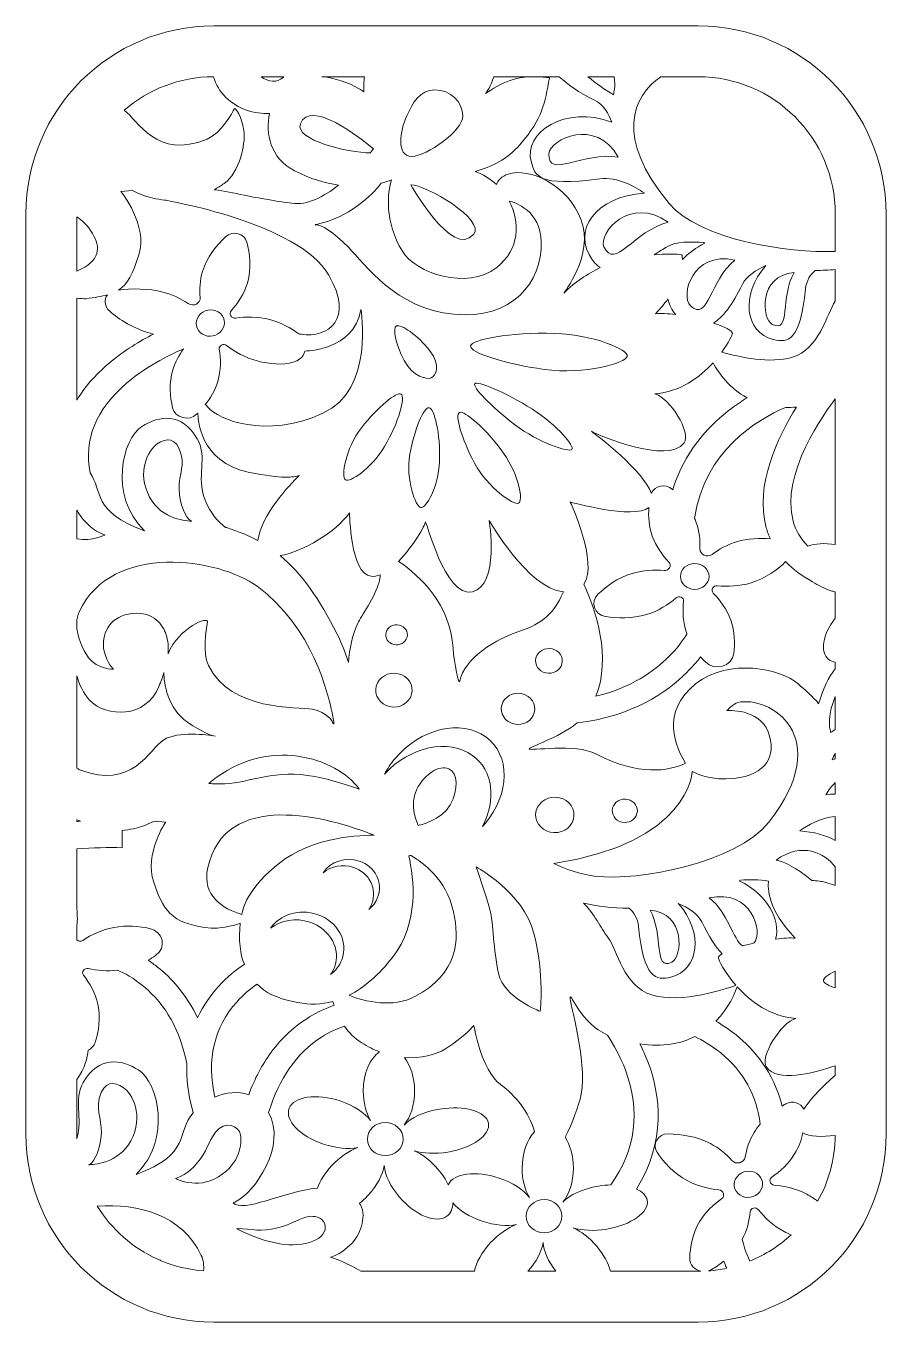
# Model space of a CAD drawing. Header units: millimetres. Extents: x 6 to 178, y -100 to -22.
# Drawn here: x 6 to 56.8, y -100 to -23.4 of the extents above; entities that cross this region are included whole.
import ezdxf

# ---------------------------------------------------------------- set-up
doc = ezdxf.new("R2010")
doc.units = ezdxf.units.MM
doc.header["$MEASUREMENT"] = 0
doc.layers.add('Layer 1', color=7, linetype='Continuous')

msp = doc.modelspace()

# ---------------------------------------------------------------- linework, layer by layer
at = {"layer": 'Layer 1', "lineweight": 0}
for points, knots in [([(45.651, -23.387), (45.651, -23.387), (17.058, -23.387), (17.058, -23.387), (10.926, -23.387), (5.954, -28.359), (5.954, -34.491), (5.954, -34.491), (5.954, -88.873), (5.954, -88.873), (5.954, -95.006), (10.926, -99.977), (17.058, -99.977), (17.058, -99.977), (45.651, -99.977), (45.651, -99.977), (51.783, -99.977), (56.754, -95.006), (56.754, -88.873), (56.754, -88.873), (56.754, -34.491), (56.754, -34.491), (56.754, -28.359), (51.783, -23.387), (45.651, -23.387)], [0, 0, 0, 0, 1, 1, 1, 2, 2, 2, 3, 3, 3, 4, 4, 4, 5, 5, 5, 6, 6, 6, 7, 7, 7, 8, 8, 8, 8]), ([(17.769, -27.618), (18.45, -28.288), (19.465, -28.62), (20.347, -28.557), (20.1, -29.744), (20.359, -31.193), (21.822, -31.949), (22.74, -32.423), (23.621, -32.678), (24.419, -32.791), (23.545, -33.493), (22.574, -33.994), (21.661, -33.867), (19.022, -33.497), (18.346, -33.241), (17.068, -33.066), (17.265, -32.955), (17.463, -32.829), (17.667, -32.691), (18.573, -32.078), (18.91, -30.321), (18.837, -29.695), (18.727, -28.751), (18.322, -28.14), (18.252, -28.302), (18.183, -28.465), (17.478, -29.737), (16.649, -30.077), (13.652, -31.306), (12.571, -28.971), (11.763, -28.364), (13.177, -27.14), (15.017, -26.396), (17.028, -26.388), (17.172, -26.847), (17.41, -27.265), (17.769, -27.618)], [0, 0, 0, 0, 1, 1, 1, 2, 2, 2, 3, 3, 3, 4, 4, 4, 5, 5, 5, 6, 6, 6, 7, 7, 7, 8, 8, 8, 9, 9, 9, 10, 10, 10, 11, 11, 11, 12, 12, 12, 12]), ([(21.182, -26.388), (21.167, -26.404), (21.157, -26.422), (21.14, -26.438), (20.778, -26.768), (20.295, -26.696), (19.841, -26.388), (19.841, -26.388), (21.182, -26.388), (21.182, -26.388)], [0, 0, 0, 0, 1, 1, 1, 2, 2, 2, 3, 3, 3, 3]), ([(25.903, -27.273), (25.817, -27.211), (25.729, -27.153), (25.638, -27.099), (24.977, -26.712), (24.191, -26.463), (23.439, -26.388), (23.439, -26.388), (25.949, -26.388), (25.949, -26.388), (25.917, -26.696), (25.901, -26.992), (25.903, -27.273)], [0, 0, 0, 0, 1, 1, 1, 2, 2, 2, 3, 3, 3, 4, 4, 4, 4]), ([(39.504, -27.757), (40.078, -28.035), (40.383, -28.618), (40.562, -29.071), (37.824, -28.051), (35.301, -29.673), (35.804, -31.45), (36.029, -32.245), (36.198, -32.898), (39.848, -32.429), (40.933, -32.29), (41.928, -32.899), (42.463, -33.255), (42.468, -33.261), (42.473, -33.267), (42.477, -33.273), (39.605, -33.446), (38.146, -35.495), (39.417, -37.223), (39.554, -37.409), (39.704, -37.56), (39.875, -37.67), (39.162, -38.022), (38.37, -38.521), (37.714, -39.176), (37.714, -39.176), (39.512, -36.938), (38.753, -34.859), (37.994, -32.781), (35.659, -31.732), (34.435, -32.139), (34.038, -32.271), (33.834, -32.504), (33.745, -32.758), (33.376, -32.411), (32.939, -32.161), (32.477, -31.981), (33.44, -31.735), (34.386, -31.26), (35.123, -30.407), (36.523, -28.787), (36.581, -27.994), (36.871, -26.453), (34.869, -26.17), (33.965, -26.85), (33.088, -27.381), (33.192, -27.29), (33.395, -26.95), (33.59, -26.388), (33.59, -26.388), (37.455, -26.388), (37.455, -26.388), (37.944, -26.852), (38.607, -27.321), (39.504, -27.757)], [0, 0, 0, 0, 1, 1, 1, 2, 2, 2, 3, 3, 3, 4, 4, 4, 5, 5, 5, 6, 6, 6, 7, 7, 7, 8, 8, 8, 9, 9, 9, 10, 10, 10, 11, 11, 11, 12, 12, 12, 13, 13, 13, 14, 14, 14, 15, 15, 15, 16, 16, 16, 17, 17, 17, 18, 18, 18, 18]), ([(40.72, -27.132), (40.696, -27.235), (40.674, -27.342), (40.656, -27.455), (40.166, -27.166), (39.634, -26.793), (39.143, -26.388), (39.143, -26.388), (40.687, -26.388), (40.687, -26.388), (40.728, -26.65), (40.744, -26.904), (40.72, -27.132)], [0, 0, 0, 0, 1, 1, 1, 2, 2, 2, 3, 3, 3, 4, 4, 4, 4]), ([(53.754, -34.491), (53.754, -34.491), (53.754, -36.719), (53.754, -36.719), (50.985, -36.808), (45.747, -36.033), (43.951, -33.886), (40.688, -29.988), (41.784, -27.528), (43.461, -26.388), (43.461, -26.388), (45.651, -26.388), (45.651, -26.388), (50.119, -26.388), (53.754, -30.023), (53.754, -34.491)], [0, 0, 0, 0, 1, 1, 1, 2, 2, 2, 3, 3, 3, 4, 4, 4, 5, 5, 5, 5]), ([(28.729, -31.094), (27.814, -31.094), (28.04, -29.568), (28.446, -28.707), (28.814, -27.93), (29.188, -27.17), (30.103, -27.17), (31.018, -27.17), (31.76, -27.858), (31.76, -28.707), (31.76, -29.556), (29.644, -31.094), (28.729, -31.094)], [0, 0, 0, 0, 1, 1, 1, 2, 2, 2, 3, 3, 3, 4, 4, 4, 4]), ([(22.161, -29.169), (22.74, -27.669), (25.659, -29.976), (26.474, -30.66), (26.416, -30.734), (26.355, -30.809), (26.292, -30.887), (24.998, -30.898), (21.798, -30.11), (22.161, -29.169)], [0, 0, 0, 0, 1, 1, 1, 2, 2, 2, 3, 3, 3, 3]), ([(40.929, -31.139), (38.907, -30.786), (36.745, -32.456), (36.844, -30.94), (36.9, -30.077), (39.646, -28.777), (40.929, -31.139)], [0, 0, 0, 0, 1, 1, 1, 2, 2, 2, 2]), ([(26.925, -32.686), (27.163, -32.625), (27.371, -32.554), (27.541, -32.479), (27.302, -33.215), (27.127, -34.954), (28.186, -36.702), (28.965, -37.989), (32.002, -39.039), (33.758, -37.658), (35.12, -36.587), (35.153, -34.983), (34.491, -33.738), (34.813, -33.815), (36.356, -34.281), (36.391, -36.156), (36.435, -38.539), (34.677, -40.757), (31.222, -40.427), (27.766, -40.096), (25.986, -37.459), (25.019, -36.489), (24.052, -35.518), (23.441, -35.141), (23.085, -35.141), (22.729, -35.141), (24.07, -35.098), (25.553, -34.008), (26.22, -33.518), (26.642, -33.068), (26.925, -32.686)], [0, 0, 0, 0, 1, 1, 1, 2, 2, 2, 3, 3, 3, 4, 4, 4, 5, 5, 5, 6, 6, 6, 7, 7, 7, 8, 8, 8, 9, 9, 9, 10, 10, 10, 10]), ([(32.384, -35.711), (31.136, -37.163), (28.687, -32.77), (28.687, -32.77), (29.539, -32.77), (33.143, -34.829), (32.384, -35.711)], [0, 0, 0, 0, 1, 1, 1, 2, 2, 2, 2]), ([(11.568, -33.17), (11.568, -33.17), (12.244, -33.115), (12.244, -33.115), (12.665, -33.325), (13.074, -33.483), (13.459, -33.565), (13.697, -33.615), (13.921, -33.652), (14.136, -33.676), (14.136, -33.676), (22.05, -35.002), (23.841, -38.114), (25.353, -40.741), (23.798, -41.843), (22.22, -41.607), (22.165, -41.598), (22.115, -41.592), (22.067, -41.587), (21.603, -41.244), (21.025, -40.918), (20.35, -40.743), (19.649, -40.562), (18.946, -40.569), (18.343, -40.648), (18.084, -40.682), (17.913, -40.404), (18.079, -40.218), (18.465, -39.785), (18.836, -39.235), (19.031, -38.59), (19.298, -37.702), (19.177, -36.809), (19.001, -36.158), (18.863, -35.645), (18.169, -35.465), (17.764, -35.837), (17.249, -36.31), (16.647, -37.016), (16.38, -37.903), (16.222, -38.427), (16.2, -38.954), (16.244, -39.431), (16.276, -39.78), (15.848, -40.002), (15.54, -39.796), (15.119, -39.514), (14.618, -39.259), (14.049, -39.111), (13.225, -38.898), (12.143, -38.89), (11.42, -38.995), (11.972, -38.641), (12.257, -38.041), (12.631, -36.906), (13.187, -35.221), (11.568, -33.17), (11.568, -33.17)], [0, 0, 0, 0, 1, 1, 1, 2, 2, 2, 3, 3, 3, 4, 4, 4, 5, 5, 5, 6, 6, 6, 7, 7, 7, 8, 8, 8, 9, 9, 9, 10, 10, 10, 11, 11, 11, 12, 12, 12, 13, 13, 13, 14, 14, 14, 15, 15, 15, 16, 16, 16, 17, 17, 17, 18, 18, 18, 19, 19, 19, 19]), ([(40.095, -36.442), (39.746, -35.641), (41.623, -33.372), (43.876, -34.993), (41.886, -35.48), (40.71, -37.85), (40.095, -36.442)], [0, 0, 0, 0, 1, 1, 1, 2, 2, 2, 2]), ([(9.887, -35.653), (10.37, -36.447), (10.383, -37.281), (8.954, -37.88), (8.954, -37.88), (8.954, -34.667), (8.954, -34.667), (9.262, -34.89), (9.593, -35.169), (9.887, -35.653)], [0, 0, 0, 0, 1, 1, 1, 2, 2, 2, 3, 3, 3, 3]), ([(44.728, -37.184), (44.722, -37.014), (44.699, -36.921), (44.699, -36.921), (44.699, -36.921), (44.527, -36.809), (43.068, -36.904), (43.279, -36.776), (43.503, -36.633), (43.74, -36.476), (44.294, -36.109), (45.277, -36.134), (45.985, -36.181), (46.009, -36.193), (46.033, -36.206), (46.058, -36.218), (45.518, -36.491), (45.074, -36.823), (44.728, -37.184)], [0, 0, 0, 0, 1, 1, 1, 2, 2, 2, 3, 3, 3, 4, 4, 4, 5, 5, 5, 6, 6, 6, 6]), ([(45.201, -39.918), (44.592, -39.354), (45.29, -36.671), (47.827, -37.227), (46.337, -38.404), (46.269, -40.91), (45.201, -39.918)], [0, 0, 0, 0, 1, 1, 1, 2, 2, 2, 2]), ([(50.091, -41.914), (50.982, -42.141), (51.707, -41.966), (51.996, -38.93), (52.045, -38.421), (52.291, -38.077), (52.561, -37.833), (52.973, -37.835), (53.371, -37.815), (53.754, -37.779), (53.754, -37.779), (53.754, -39.648), (53.754, -39.648), (53.241, -40.413), (52.825, -42.495), (51.22, -42.966), (49.896, -43.354), (48.118, -42.968), (47.053, -42.657), (47.461, -42.098), (47.676, -41.641), (47.675, -41.548), (47.675, -41.379), (47.21, -41.153), (46.562, -40.945), (47.088, -40.621), (47.654, -39.925), (48.269, -38.649), (48.502, -38.164), (49.094, -37.803), (49.661, -37.553), (48.123, -39.287), (48.431, -41.491), (50.091, -41.914)], [0, 0, 0, 0, 1, 1, 1, 2, 2, 2, 3, 3, 3, 4, 4, 4, 5, 5, 5, 6, 6, 6, 7, 7, 7, 8, 8, 8, 9, 9, 9, 10, 10, 10, 11, 11, 11, 11]), ([(51.322, -37.95), (50.495, -39.386), (51.144, -41.6), (50.037, -41.022), (49.407, -40.693), (49.197, -38.152), (51.322, -37.95)], [0, 0, 0, 0, 1, 1, 1, 2, 2, 2, 2]), ([(10.901, -40.245), (11.415, -40.71), (12.383, -41.31), (13.314, -41.552), (13.373, -41.567), (13.432, -41.58), (13.491, -41.593), (12.724, -41.987), (11.755, -42.564), (10.845, -43.334), (10.043, -44.013), (9.419, -44.741), (8.954, -45.503), (8.954, -45.503), (8.954, -39.476), (8.954, -39.476), (9.189, -39.5), (9.386, -39.512), (9.502, -39.507), (10.015, -39.443), (10.425, -39.375), (10.762, -39.278), (10.552, -39.547), (10.594, -39.967), (10.901, -40.245)], [0, 0, 0, 0, 1, 1, 1, 2, 2, 2, 3, 3, 3, 4, 4, 4, 5, 5, 5, 6, 6, 6, 7, 7, 7, 8, 8, 8, 8]), ([(43.134, -40.392), (43.432, -40.088), (43.676, -39.796), (43.874, -39.519), (43.937, -39.856), (44.089, -40.172), (44.331, -40.444), (43.864, -40.381), (43.439, -40.357), (43.134, -40.392)], [0, 0, 0, 0, 1, 1, 1, 2, 2, 2, 3, 3, 3, 3]), ([(17.529, -41.368), (17.269, -41.729), (16.752, -41.832), (16.374, -41.598), (15.996, -41.364), (15.901, -40.882), (16.16, -40.521), (16.42, -40.16), (16.937, -40.056), (17.315, -40.29), (17.693, -40.524), (17.789, -41.007), (17.529, -41.368)], [0, 0, 0, 0, 1, 1, 1, 2, 2, 2, 3, 3, 3, 4, 4, 4, 4]), ([(23.492, -46.279), (20.099, -47.836), (17.258, -46.609), (16.737, -45.949), (16.667, -45.859), (16.604, -45.799), (16.548, -45.762), (16.852, -45.376), (17.126, -44.915), (17.284, -44.392), (17.484, -43.729), (17.467, -43.063), (17.372, -42.497), (17.335, -42.272), (17.617, -42.125), (17.807, -42.271), (18.285, -42.639), (18.896, -42.997), (19.616, -43.184), (20.357, -43.376), (21.122, -43.436), (21.728, -43.264), (22.388, -43.077), (22.422, -42.597), (22.422, -42.597), (22.422, -42.597), (25.336, -42.598), (25.737, -40.144), (25.737, -40.144), (26.568, -44.867), (23.492, -46.279)], [0, 0, 0, 0, 1, 1, 1, 2, 2, 2, 3, 3, 3, 4, 4, 4, 5, 5, 5, 6, 6, 6, 7, 7, 7, 8, 8, 8, 9, 9, 9, 10, 10, 10, 10]), ([(29.887, -44.185), (29.631, -44.302), (28.814, -44.13), (28.299, -43.163), (27.783, -42.195), (27.589, -41.231), (27.845, -41.114), (28.1, -40.997), (29.076, -41.635), (29.814, -42.589), (30.497, -43.473), (30.142, -44.068), (29.887, -44.185)], [0, 0, 0, 0, 1, 1, 1, 2, 2, 2, 3, 3, 3, 4, 4, 4, 4]), ([(36.569, -43.684), (34.178, -43.348), (32.149, -42.676), (32.21, -42.299), (32.272, -41.922), (34.551, -41.471), (37.163, -41.559), (39.58, -41.642), (41.532, -42.535), (41.471, -42.912), (41.409, -43.289), (38.961, -44.019), (36.569, -43.684)], [0, 0, 0, 0, 1, 1, 1, 2, 2, 2, 3, 3, 3, 4, 4, 4, 4]), ([(14.615, -45.947), (14.758, -46.557), (15.585, -46.771), (16.048, -46.318), (16.07, -46.297), (16.092, -46.275), (16.114, -46.252), (16.109, -46.51), (16.138, -49.15), (19.167, -49.771), (21.065, -50.161), (21.802, -50.074), (22.089, -49.948), (21.525, -50.507), (19.837, -52.295), (19.653, -53.801), (19.339, -53.63), (19.01, -53.475), (18.661, -53.335), (18.661, -53.335), (18.661, -53.335), (18.661, -53.335), (18.386, -53.225), (18.1, -53.124), (17.801, -53.032), (17.783, -53.026), (17.765, -53.021), (17.747, -53.016), (17.316, -52.711), (16.852, -52.186), (16.543, -51.403), (15.971, -49.952), (16.725, -48.943), (16.073, -47.796), (15.165, -46.2), (13.829, -46.406), (12.803, -47.05), (11.669, -47.761), (10.81, -51.117), (12.949, -53.224), (9.856, -52.1), (10.487, -50.868), (9.749, -49.793), (9.356, -47.837), (10.084, -46.055), (11.921, -44.485), (13.208, -43.386), (14.677, -42.715), (15.265, -42.472), (15.003, -42.829), (14.773, -43.242), (14.634, -43.705), (14.391, -44.509), (14.468, -45.318), (14.615, -45.947)], [0, 0, 0, 0, 1, 1, 1, 2, 2, 2, 3, 3, 3, 4, 4, 4, 5, 5, 5, 6, 6, 6, 7, 7, 7, 8, 8, 8, 9, 9, 9, 10, 10, 10, 11, 11, 11, 12, 12, 12, 13, 13, 13, 14, 14, 14, 15, 15, 15, 16, 16, 16, 17, 17, 17, 18, 18, 18, 18]), ([(43.096, -45.127), (44.584, -45.022), (45.751, -44.151), (46.534, -43.292), (46.891, -43.949), (47.521, -44.805), (48.551, -45.362), (48.249, -45.546), (47.938, -45.755), (47.625, -45.989), (46.596, -46.76), (45.753, -47.665), (45.121, -48.678), (44.708, -49.339), (44.386, -50.046), (44.155, -50.793), (44.144, -50.784), (44.133, -50.773), (44.122, -50.764), (43.72, -50.414), (43.088, -50.561), (42.888, -51.003), (42.415, -49.645), (39.684, -47.589), (39.351, -47.342), (39.768, -47.575), (43.864, -49.332), (44.822, -48.03), (45.263, -47.4), (43.991, -45.387), (43.096, -45.127)], [0, 0, 0, 0, 1, 1, 1, 2, 2, 2, 3, 3, 3, 4, 4, 4, 5, 5, 5, 6, 6, 6, 7, 7, 7, 8, 8, 8, 9, 9, 9, 10, 10, 10, 10]), ([(38.202, -48.417), (38.044, -48.594), (36.245, -48.039), (34.819, -46.941), (33.392, -45.842), (32.303, -44.705), (32.461, -44.528), (32.619, -44.351), (34.222, -44.989), (35.867, -46.041), (37.39, -47.015), (38.36, -48.241), (38.202, -48.417)], [0, 0, 0, 0, 1, 1, 1, 2, 2, 2, 3, 3, 3, 4, 4, 4, 4]), ([(28.116, -45.148), (28.37, -45.32), (27.995, -46.783), (27.128, -48.241), (26.325, -49.591), (25.079, -50.38), (24.825, -50.209), (24.572, -50.037), (24.797, -48.376), (25.775, -47.133), (26.753, -45.89), (27.862, -44.976), (28.116, -45.148)], [0, 0, 0, 0, 1, 1, 1, 2, 2, 2, 3, 3, 3, 4, 4, 4, 4]), ([(30.381, -49.124), (30.32, -50.664), (29.59, -51.889), (29.281, -51.842), (28.971, -51.795), (28.365, -50.217), (28.635, -48.699), (28.905, -47.181), (29.452, -45.902), (29.761, -45.949), (30.071, -45.996), (30.447, -47.46), (30.381, -49.124)], [0, 0, 0, 0, 1, 1, 1, 2, 2, 2, 3, 3, 3, 4, 4, 4, 4]), ([(49.679, -53.037), (49.743, -53.267), (49.823, -53.488), (49.919, -53.702), (49.314, -53.644), (48.613, -53.662), (47.924, -53.871), (47.366, -54.04), (46.882, -54.315), (46.479, -54.614), (46.184, -54.832), (45.747, -54.625), (45.761, -54.273), (45.78, -53.791), (45.731, -53.263), (45.547, -52.742), (45.517, -52.657), (45.483, -52.575), (45.448, -52.494), (46.009, -48.503), (49.16, -46.643), (50.812, -45.932), (51.021, -45.937), (51.238, -45.93), (51.464, -45.912), (50.379, -47.638), (48.974, -50.518), (49.679, -53.037)], [0, 0, 0, 0, 1, 1, 1, 2, 2, 2, 3, 3, 3, 4, 4, 4, 5, 5, 5, 6, 6, 6, 7, 7, 7, 8, 8, 8, 9, 9, 9, 9]), ([(52.141, -54.125), (51.715, -53.705), (51.426, -53.217), (51.269, -52.658), (50.485, -49.865), (53.183, -46.169), (53.754, -45.428), (53.754, -45.428), (53.754, -54.037), (53.754, -54.037), (53.13, -53.935), (52.556, -53.968), (52.141, -54.125)], [0, 0, 0, 0, 1, 1, 1, 2, 2, 2, 3, 3, 3, 4, 4, 4, 4]), ([(34.156, -48.635), (35.119, -50.001), (35.332, -51.464), (35.048, -51.594), (34.764, -51.724), (33.233, -50.694), (32.453, -49.231), (31.674, -47.769), (31.278, -46.36), (31.561, -46.23), (31.845, -46.1), (33.114, -47.158), (34.156, -48.635)], [0, 0, 0, 0, 1, 1, 1, 2, 2, 2, 3, 3, 3, 4, 4, 4, 4]), ([(15.026, -51.11), (15.154, -52.043), (15.543, -52.628), (15.757, -52.647), (15.535, -52.648), (13.99, -52.604), (13.257, -51.231), (12.466, -49.749), (13.18, -48.444), (13.704, -48.084), (14.229, -47.724), (14.853, -47.656), (15.127, -48.741), (15.323, -49.521), (14.892, -50.137), (15.026, -51.11)], [0, 0, 0, 0, 1, 1, 1, 2, 2, 2, 3, 3, 3, 4, 4, 4, 5, 5, 5, 5]), ([(8.954, -52), (9.054, -52.175), (9.173, -52.355), (9.333, -52.543), (9.903, -53.217), (10.425, -53.409), (10.62, -53.456), (10.62, -53.456), (9.887, -53.865), (8.954, -53.693), (8.954, -53.693), (8.954, -52), (8.954, -52)], [0, 0, 0, 0, 1, 1, 1, 2, 2, 2, 3, 3, 3, 4, 4, 4, 4]), ([(42.95, -53.53), (43.166, -54.14), (43.536, -54.658), (43.921, -55.069), (44.111, -55.273), (43.94, -55.589), (43.652, -55.566), (43.069, -55.519), (42.405, -55.545), (41.751, -55.743), (40.896, -56.003), (40.213, -56.51), (39.73, -56.973), (39.262, -57.422), (39.529, -58.179), (40.193, -58.284), (40.877, -58.393), (41.751, -58.429), (42.607, -58.169), (43.312, -57.955), (43.9, -57.573), (44.355, -57.185), (44.536, -57.031), (44.825, -57.168), (44.799, -57.396), (44.734, -57.968), (44.752, -58.639), (44.984, -59.298), (44.987, -59.305), (44.99, -59.313), (44.993, -59.32), (44.732, -59.737), (44.376, -60.206), (43.907, -60.675), (43.078, -61.5), (41.702, -62.502), (39.617, -63.001), (40.535, -60.687), (39.632, -57.933), (38.897, -56.38), (39.792, -55.123), (38.096, -51.518), (38.096, -51.518), (38.096, -51.518), (41.849, -52.571), (42.745, -51.846), (42.708, -52.367), (42.747, -52.953), (42.95, -53.53)], [0, 0, 0, 0, 1, 1, 1, 2, 2, 2, 3, 3, 3, 4, 4, 4, 5, 5, 5, 6, 6, 6, 7, 7, 7, 8, 8, 8, 9, 9, 9, 10, 10, 10, 11, 11, 11, 12, 12, 12, 13, 13, 13, 14, 14, 14, 15, 15, 15, 16, 16, 16, 16]), ([(25.556, -58.678), (25.225, -59.396), (25.062, -60.204), (24.999, -60.998), (24.798, -60.375), (24.578, -59.804), (24.339, -59.332), (23.284, -57.249), (22.262, -55.756), (20.966, -54.688), (22.301, -54.446), (24.271, -53.296), (25.07, -52.155), (25.07, -52.155), (25.095, -55.765), (26.342, -55.907), (26.513, -55.926), (26.692, -55.894), (26.874, -55.823), (26.871, -55.968), (26.854, -56.113), (26.817, -56.25), (26.585, -57.126), (25.727, -58.307), (25.556, -58.678)], [0, 0, 0, 0, 1, 1, 1, 2, 2, 2, 3, 3, 3, 4, 4, 4, 5, 5, 5, 6, 6, 6, 7, 7, 7, 8, 8, 8, 8]), ([(32.321, -56.832), (33.936, -56.429), (33.313, -52.603), (33.313, -52.603), (33.313, -52.603), (35.564, -56.62), (37.701, -56.824), (37.352, -57.687), (36.684, -58.647), (35.316, -59.077), (33.658, -59.599), (31.814, -60.782), (31.581, -62.113), (31.533, -62.389), (31.23, -61.067), (31.178, -60.148), (31.031, -57.589), (29.256, -55.914), (27.962, -55.026), (28.831, -54.136), (29.547, -52.874), (29.547, -52.698), (29.547, -52.414), (30.712, -57.233), (32.321, -56.832)], [0, 0, 0, 0, 1, 1, 1, 2, 2, 2, 3, 3, 3, 4, 4, 4, 5, 5, 5, 6, 6, 6, 7, 7, 7, 8, 8, 8, 8]), ([(19.607, -56.501), (22.914, -58.931), (23.805, -62.896), (24.034, -63.981), (24.263, -65.066), (24.034, -64.477), (24.034, -64.477), (24.034, -64.477), (23.754, -63.934), (22.863, -63.769), (21.973, -63.603), (18.089, -63.918), (16.732, -61.173), (16.364, -60.428), (16.605, -59.096), (16.681, -58.624), (16.744, -58.234), (15.001, -58.908), (14.347, -60.498), (14.405, -59.915), (14.301, -59.551), (14.188, -59.238), (13.984, -58.672), (13.357, -57.893), (11.983, -58.145), (10.905, -58.342), (10.355, -59.356), (10.575, -60.331), (10.742, -61.068), (11.135, -61.405), (11.135, -61.405), (11.135, -61.405), (10.168, -61.409), (9.659, -60.724), (9.288, -60.226), (8.958, -59.456), (8.954, -58.752), (8.954, -58.752), (8.954, -58.66), (8.954, -58.66), (8.963, -58.431), (9.006, -58.21), (9.1, -58.011), (11.052, -53.838), (17.375, -54.86), (19.607, -56.501)], [0, 0, 0, 0, 1, 1, 1, 2, 2, 2, 3, 3, 3, 4, 4, 4, 5, 5, 5, 6, 6, 6, 7, 7, 7, 8, 8, 8, 9, 9, 9, 10, 10, 10, 11, 11, 11, 12, 12, 12, 13, 13, 13, 14, 14, 14, 15, 15, 15, 15]), ([(53.754, -58.385), (53.011, -59.348), (52.824, -60.387), (53.364, -60.816), (53.473, -60.903), (53.607, -60.955), (53.754, -60.982), (53.754, -60.982), (53.754, -61.372), (53.754, -61.372), (53.372, -61.865), (53.031, -62.538), (52.773, -63.441), (52.422, -62.99), (51.988, -62.65), (51.541, -62.252), (50.549, -61.367), (47.478, -60.722), (45.525, -62.252), (43.385, -63.93), (44.352, -66.058), (44.915, -66.955), (43.909, -67.424), (42.152, -67.733), (39.617, -66.401), (38.417, -65.771), (35.663, -66.249), (35.67, -66.107), (35.675, -65.993), (37.38, -65.486), (38.503, -64.577), (41.765, -64.194), (43.823, -62.75), (44.978, -61.599), (45.291, -61.287), (45.563, -60.972), (45.799, -60.663), (45.892, -60.772), (45.988, -60.876), (46.084, -60.972), (46.649, -61.54), (47.665, -61.232), (47.76, -60.464), (47.832, -59.88), (47.82, -59.189), (47.58, -58.51), (47.354, -57.868), (46.957, -57.33), (46.552, -56.908), (46.377, -56.727), (46.532, -56.442), (46.791, -56.466), (47.394, -56.523), (48.093, -56.505), (48.78, -56.297), (49.649, -56.033), (50.34, -55.513), (50.823, -55.044), (51.253, -55.497), (51.785, -55.892), (52.418, -56.229), (52.736, -56.444), (53.12, -56.634), (53.552, -56.778), (53.62, -56.801), (53.687, -56.816), (53.754, -56.835), (53.754, -56.835), (53.754, -58.385), (53.754, -58.385)], [0, 0, 0, 0, 1, 1, 1, 2, 2, 2, 3, 3, 3, 4, 4, 4, 5, 5, 5, 6, 6, 6, 7, 7, 7, 8, 8, 8, 9, 9, 9, 10, 10, 10, 11, 11, 11, 12, 12, 12, 13, 13, 13, 14, 14, 14, 15, 15, 15, 16, 16, 16, 17, 17, 17, 18, 18, 18, 19, 19, 19, 20, 20, 20, 21, 21, 21, 22, 22, 22, 23, 23, 23, 23]), ([(44.607, -55.917), (44.607, -55.495), (44.987, -55.154), (45.455, -55.154), (45.923, -55.154), (46.302, -55.495), (46.302, -55.917), (46.302, -56.338), (45.923, -56.68), (45.455, -56.68), (44.987, -56.68), (44.607, -56.338), (44.607, -55.917)], [0, 0, 0, 0, 1, 1, 1, 2, 2, 2, 3, 3, 3, 4, 4, 4, 4]), ([(28.482, -59.391), (28.467, -59.719), (28.168, -59.972), (27.816, -59.958), (27.463, -59.943), (27.19, -59.666), (27.205, -59.339), (27.221, -59.012), (27.519, -58.759), (27.872, -58.773), (28.225, -58.787), (28.498, -59.064), (28.482, -59.391)], [0, 0, 0, 0, 1, 1, 1, 2, 2, 2, 3, 3, 3, 4, 4, 4, 4]), ([(37.634, -60.941), (37.615, -61.346), (37.246, -61.659), (36.81, -61.641), (36.374, -61.623), (36.036, -61.281), (36.055, -60.877), (36.074, -60.472), (36.443, -60.159), (36.879, -60.177), (37.315, -60.194), (37.653, -60.537), (37.634, -60.941)], [0, 0, 0, 0, 1, 1, 1, 2, 2, 2, 3, 3, 3, 4, 4, 4, 4]), ([(9.125, -67.337), (9.067, -67.313), (9.011, -67.279), (8.954, -67.247), (8.954, -67.247), (8.954, -61.793), (8.954, -61.793), (9.109, -62.269), (9.348, -62.849), (9.685, -63.202), (10.711, -64.28), (13.043, -64.311), (13.806, -62.424), (13.931, -62.116), (14.029, -61.84), (14.108, -61.59), (14.107, -61.6), (14.107, -61.61), (14.106, -61.621), (14.087, -62.188), (14.324, -63.729), (15.494, -64.532), (16.375, -65.136), (16.91, -65.308), (17.121, -65.356), (16.682, -65.283), (14.956, -65.037), (14.09, -65.571), (13.272, -66.074), (12.22, -68.606), (9.125, -67.337)], [0, 0, 0, 0, 1, 1, 1, 2, 2, 2, 3, 3, 3, 4, 4, 4, 5, 5, 5, 6, 6, 6, 7, 7, 7, 8, 8, 8, 9, 9, 9, 10, 10, 10, 10]), ([(26.611, -62.592), (26.638, -62.041), (27.141, -61.613), (27.736, -61.637), (28.331, -61.662), (28.792, -62.129), (28.766, -62.68), (28.739, -63.232), (28.236, -63.66), (27.641, -63.635), (27.046, -63.611), (26.585, -63.144), (26.611, -62.592)], [0, 0, 0, 0, 1, 1, 1, 2, 2, 2, 3, 3, 3, 4, 4, 4, 4]), ([(36.009, -63.783), (35.985, -64.29), (35.522, -64.684), (34.974, -64.661), (34.427, -64.639), (34.003, -64.209), (34.027, -63.701), (34.051, -63.194), (34.514, -62.8), (35.062, -62.823), (35.609, -62.845), (36.033, -63.275), (36.009, -63.783)], [0, 0, 0, 0, 1, 1, 1, 2, 2, 2, 3, 3, 3, 4, 4, 4, 4]), ([(39.635, -73.638), (38.663, -73.525), (37.808, -73.21), (37.13, -72.872), (45.124, -71.684), (45.311, -67.439), (45.311, -67.439), (45.583, -67.589), (46.457, -67.993), (47.774, -67.852), (49.71, -67.644), (50.32, -66.486), (49.786, -65.096), (49.252, -63.705), (47.356, -63.84), (47.356, -63.84), (47.356, -63.84), (47.759, -63.426), (47.998, -63.367), (49.811, -62.925), (53.831, -65.308), (49.837, -70.429), (47.933, -72.87), (42.077, -73.921), (39.635, -73.638)], [0, 0, 0, 0, 1, 1, 1, 2, 2, 2, 3, 3, 3, 4, 4, 4, 5, 5, 5, 6, 6, 6, 7, 7, 7, 8, 8, 8, 8]), ([(53.481, -65.136), (53.462, -65.023), (53.441, -64.916), (53.416, -64.813), (53.362, -64.283), (53.499, -63.626), (53.754, -63.006), (53.754, -63.006), (53.754, -64.964), (53.754, -64.964), (53.663, -65.022), (53.57, -65.083), (53.481, -65.136)], [0, 0, 0, 0, 1, 1, 1, 2, 2, 2, 3, 3, 3, 4, 4, 4, 4]), ([(27.133, -67.597), (27.3, -67.279), (27.509, -66.967), (27.759, -66.67), (29.249, -64.903), (31.645, -64.332), (33.112, -65.396), (34.578, -66.46), (34.559, -68.754), (33.069, -70.521), (33.02, -70.58), (32.969, -70.637), (32.918, -70.693), (33.746, -69.117), (33.554, -67.38), (32.334, -66.495), (30.917, -65.466), (28.629, -65.966), (27.133, -67.597)], [0, 0, 0, 0, 1, 1, 1, 2, 2, 2, 3, 3, 3, 4, 4, 4, 5, 5, 5, 6, 6, 6, 6]), ([(25.64, -68.486), (24.903, -68.22), (23.991, -67.937), (23.021, -67.746), (20.672, -67.285), (19.231, -68.093), (17.696, -68.172), (17.377, -68.189), (17.057, -68.178), (16.749, -68.151), (16.794, -68.114), (16.84, -68.077), (16.885, -68.04), (20.208, -65.312), (24.321, -66.62), (25.64, -68.486)], [0, 0, 0, 0, 1, 1, 1, 2, 2, 2, 3, 3, 3, 4, 4, 4, 5, 5, 5, 5]), ([(53.575, -66.752), (53.624, -66.628), (53.684, -66.494), (53.754, -66.36), (53.754, -66.36), (53.754, -66.694), (53.754, -66.694), (53.695, -66.714), (53.635, -66.729), (53.575, -66.752)], [0, 0, 0, 0, 1, 1, 1, 2, 2, 2, 3, 3, 3, 3]), ([(31.017, -69.414), (30.521, -70.338), (29.127, -70.627), (29.127, -70.627), (29.127, -70.627), (28.536, -69.42), (29.032, -68.497), (29.528, -67.574), (30.374, -67.031), (30.923, -67.284), (31.471, -67.537), (31.513, -68.491), (31.017, -69.414)], [0, 0, 0, 0, 1, 1, 1, 2, 2, 2, 3, 3, 3, 4, 4, 4, 4]), ([(53.207, -68.82), (53.369, -68.523), (53.555, -68.285), (53.754, -68.096), (53.754, -68.096), (53.754, -68.773), (53.754, -68.773), (53.572, -68.776), (53.389, -68.789), (53.207, -68.82)], [0, 0, 0, 0, 1, 1, 1, 2, 2, 2, 3, 3, 3, 3]), ([(16.687, -73.19), (17.674, -68.444), (23.788, -70.126), (26.514, -71.201), (25.836, -71.204), (24.946, -71.269), (23.912, -71.491), (21.16, -72.081), (19.549, -73.968), (18.989, -75.054), (18.865, -75.294), (18.771, -75.579), (18.703, -75.885), (17.567, -75.578), (16.361, -74.757), (16.687, -73.19)], [0, 0, 0, 0, 1, 1, 1, 2, 2, 2, 3, 3, 3, 4, 4, 4, 5, 5, 5, 5]), ([(36.059, -69.962), (36.087, -69.383), (36.615, -68.934), (37.24, -68.96), (37.864, -68.985), (38.348, -69.475), (38.32, -70.054), (38.293, -70.633), (37.764, -71.082), (37.14, -71.057), (36.516, -71.031), (36.032, -70.541), (36.059, -69.962)], [0, 0, 0, 0, 1, 1, 1, 2, 2, 2, 3, 3, 3, 4, 4, 4, 4]), ([(42.065, -69.797), (42.047, -70.176), (41.7, -70.471), (41.291, -70.454), (40.882, -70.437), (40.564, -70.116), (40.582, -69.736), (40.601, -69.357), (40.947, -69.062), (41.356, -69.079), (41.765, -69.096), (42.083, -69.417), (42.065, -69.797)], [0, 0, 0, 0, 1, 1, 1, 2, 2, 2, 3, 3, 3, 4, 4, 4, 4]), ([(8.954, -70.294), (9.045, -70.318), (9.119, -70.339), (9.183, -70.375), (9.12, -70.384), (9.04, -70.391), (8.954, -70.397), (8.954, -70.397), (8.954, -70.294), (8.954, -70.294)], [0, 0, 0, 0, 1, 1, 1, 2, 2, 2, 3, 3, 3, 3]), ([(13.26, -76.718), (12.643, -76.584), (11.902, -76.515), (11.147, -76.657), (10.434, -76.791), (9.811, -77.095), (9.313, -77.42), (9.191, -77.499), (9.047, -77.475), (8.954, -77.397), (8.954, -77.397), (8.954, -76.671), (8.954, -76.671), (9.002, -76.322), (9.007, -75.948), (8.954, -75.566), (8.954, -75.566), (8.954, -72.022), (8.954, -72.022), (9.909, -71.94), (10.833, -71.925), (11.638, -71.951), (11.638, -71.951), (11.638, -70.936), (11.638, -70.936), (11.853, -70.911), (12.078, -70.874), (12.315, -70.824), (12.7, -70.743), (13.11, -70.585), (13.53, -70.375), (13.53, -70.375), (14.206, -70.429), (14.206, -70.429), (14.206, -70.429), (12.946, -72.298), (13.502, -73.983), (14.165, -75.992), (14.804, -76.446), (16.89, -76.706), (17.298, -76.726), (18.098, -76.588), (18.614, -76.41), (18.504, -77.33), (18.602, -78.316), (18.854, -78.829), (18.365, -79.16), (17.825, -79.595), (17.321, -80.15), (16.878, -80.639), (16.435, -81.255), (16.092, -82.008), (15.405, -80.566), (14.493, -79.609), (13.733, -79.005), (13.539, -78.851), (13.349, -78.714), (13.166, -78.594), (13.324, -78.506), (13.472, -78.414), (13.61, -78.321), (14.284, -77.865), (14.071, -76.894), (13.26, -76.718)], [0, 0, 0, 0, 1, 1, 1, 2, 2, 2, 3, 3, 3, 4, 4, 4, 5, 5, 5, 6, 6, 6, 7, 7, 7, 8, 8, 8, 9, 9, 9, 10, 10, 10, 11, 11, 11, 12, 12, 12, 13, 13, 13, 14, 14, 14, 15, 15, 15, 16, 16, 16, 17, 17, 17, 18, 18, 18, 19, 19, 19, 20, 20, 20, 21, 21, 21, 21]), ([(51.659, -70.954), (51.664, -70.948), (51.669, -70.942), (51.673, -70.936), (52.119, -70.64), (52.885, -70.174), (53.754, -70.104), (53.754, -70.104), (53.754, -71.521), (53.754, -71.521), (53.193, -71.212), (52.487, -71.004), (51.659, -70.954)], [0, 0, 0, 0, 1, 1, 1, 2, 2, 2, 3, 3, 3, 4, 4, 4, 4]), ([(50.26, -72.674), (51.794, -71.57), (53.153, -72.269), (53.754, -73.081), (53.754, -73.081), (53.754, -74.185), (53.754, -74.185), (53.329, -74.028), (52.992, -73.941), (52.82, -73.924), (52.664, -73.908), (52.517, -73.894), (52.377, -73.881), (51.805, -73.428), (51.106, -72.881), (50.26, -72.674)], [0, 0, 0, 0, 1, 1, 1, 2, 2, 2, 3, 3, 3, 4, 4, 4, 5, 5, 5, 5]), ([(25.294, -73.109), (24.658, -72.898), (23.979, -73.039), (23.501, -73.425), (23.944, -72.77), (24.828, -72.464), (25.64, -72.734), (26.58, -73.046), (27.066, -74.01), (26.728, -74.888), (26.618, -75.171), (26.435, -75.411), (26.206, -75.595), (26.276, -75.493), (26.335, -75.382), (26.381, -75.263), (26.72, -74.385), (26.233, -73.421), (25.294, -73.109)], [0, 0, 0, 0, 1, 1, 1, 2, 2, 2, 3, 3, 3, 4, 4, 4, 5, 5, 5, 6, 6, 6, 6]), ([(25.043, -80.662), (25.941, -80.207), (26.794, -79.459), (27.601, -78.428), (29.194, -76.394), (28.875, -73.768), (28.562, -72.421), (28.604, -72.418), (28.653, -72.415), (28.708, -72.412), (29.441, -72.896), (30.779, -73.764), (31.207, -75.729), (31.569, -77.389), (31.516, -79.367), (28.924, -80.741), (27.649, -81.417), (25.964, -81.064), (25.043, -80.662)], [0, 0, 0, 0, 1, 1, 1, 2, 2, 2, 3, 3, 3, 4, 4, 4, 5, 5, 5, 6, 6, 6, 6]), ([(35.958, -77.013), (36.595, -79.455), (36.327, -81.614), (36.327, -81.614), (36.327, -81.614), (34.194, -80.835), (33.868, -79.384), (33.542, -77.933), (33.58, -76.443), (33.351, -75.595), (33.122, -74.747), (32.549, -73.083), (32.549, -73.083), (32.549, -73.083), (35.322, -74.57), (35.958, -77.013)], [0, 0, 0, 0, 1, 1, 1, 2, 2, 2, 3, 3, 3, 4, 4, 4, 5, 5, 5, 5]), ([(48.079, -73.899), (48.103, -73.887), (48.127, -73.874), (48.152, -73.862), (48.651, -73.829), (49.286, -73.807), (49.811, -73.925), (49.766, -74.289), (49.743, -75.615), (51.393, -77.295), (51.095, -77.262), (50.684, -77.284), (50.23, -77.343), (50.535, -76.2), (49.781, -74.759), (48.079, -73.899)], [0, 0, 0, 0, 1, 1, 1, 2, 2, 2, 3, 3, 3, 4, 4, 4, 5, 5, 5, 5]), ([(48.959, -77.576), (48.722, -77.631), (48.491, -77.691), (48.272, -77.754), (47.74, -77.396), (47.419, -75.784), (46.31, -74.908), (48.813, -74.359), (49.526, -76.965), (48.959, -77.576)], [0, 0, 0, 0, 1, 1, 1, 2, 2, 2, 3, 3, 3, 3]), ([(22.713, -76.342), (21.888, -76.068), (21.014, -76.229), (20.406, -76.694), (20.963, -75.895), (22.096, -75.536), (23.151, -75.886), (24.371, -76.292), (25.024, -77.493), (24.608, -78.57), (24.473, -78.918), (24.243, -79.21), (23.952, -79.433), (24.04, -79.308), (24.113, -79.172), (24.17, -79.026), (24.585, -77.949), (23.933, -76.748), (22.713, -76.342)], [0, 0, 0, 0, 1, 1, 1, 2, 2, 2, 3, 3, 3, 4, 4, 4, 5, 5, 5, 6, 6, 6, 6]), ([(40.339, -77.264), (39.88, -76.656), (39.533, -75.863), (38.885, -75.217), (39.685, -75.411), (40.593, -75.519), (41.576, -75.514), (41.845, -75.758), (42.092, -76.102), (42.141, -76.611), (42.43, -79.647), (43.155, -79.822), (44.046, -79.595), (45.706, -79.172), (46.013, -76.968), (44.476, -75.234), (45.043, -75.484), (45.635, -75.845), (45.868, -76.33), (46.293, -77.213), (46.695, -77.818), (47.077, -78.214), (46.934, -78.3), (46.852, -78.381), (46.852, -78.452), (46.851, -78.572), (47.212, -79.305), (47.887, -80.077), (47.306, -80.289), (44.701, -81.17), (42.917, -80.647), (41.266, -80.163), (40.873, -77.972), (40.339, -77.264)], [0, 0, 0, 0, 1, 1, 1, 2, 2, 2, 3, 3, 3, 4, 4, 4, 5, 5, 5, 6, 6, 6, 7, 7, 7, 8, 8, 8, 9, 9, 9, 10, 10, 10, 11, 11, 11, 11]), ([(44.1, -78.703), (42.993, -79.281), (43.642, -77.067), (42.815, -75.631), (44.939, -75.833), (44.73, -78.374), (44.1, -78.703)], [0, 0, 0, 0, 1, 1, 1, 2, 2, 2, 2]), ([(12.606, -85.08), (11.58, -84.436), (10.244, -84.23), (9.337, -85.827), (8.727, -86.898), (9.345, -87.85), (8.962, -89.154), (8.958, -89.061), (8.954, -88.968), (8.954, -88.873), (8.954, -88.873), (8.954, -85.641), (8.954, -85.641), (9.427, -85.011), (9.586, -84.329), (9.637, -83.906), (9.827, -83.814), (9.982, -83.655), (10.051, -83.438), (10.247, -82.82), (10.385, -82.018), (10.206, -81.2), (10.059, -80.526), (9.717, -79.939), (9.355, -79.475), (9.211, -79.291), (9.391, -79.041), (9.632, -79.091), (10.151, -79.199), (10.753, -79.259), (11.375, -79.187), (11.749, -79.347), (12.312, -79.641), (12.911, -80.141), (14.217, -81.234), (15.072, -82.769), (15.451, -84.705), (15.451, -84.705), (15.463, -84.703), (15.463, -84.703), (15.429, -85.566), (15.533, -86.532), (15.832, -87.605), (15.825, -87.613), (15.818, -87.621), (15.811, -87.628), (14.831, -88.747), (15.741, -90.062), (12.46, -91.254), (14.599, -89.148), (13.74, -85.792), (12.606, -85.08)], [0, 0, 0, 0, 1, 1, 1, 2, 2, 2, 3, 3, 3, 4, 4, 4, 5, 5, 5, 6, 6, 6, 7, 7, 7, 8, 8, 8, 9, 9, 9, 10, 10, 10, 11, 11, 11, 12, 12, 12, 13, 13, 13, 14, 14, 14, 15, 15, 15, 16, 16, 16, 17, 17, 17, 17]), ([(53.754, -79.246), (53.754, -79.246), (53.754, -80.233), (53.754, -80.233), (53.336, -80.089), (53.075, -79.935), (53.056, -79.816), (53.033, -79.675), (53.296, -79.462), (53.754, -79.246)], [0, 0, 0, 0, 1, 1, 1, 2, 2, 2, 3, 3, 3, 3]), ([(18.403, -81.066), (18.795, -80.627), (19.218, -80.275), (19.607, -80.002), (20.042, -80.477), (20.698, -80.851), (22.004, -81.098), (22.72, -81.233), (23.414, -81.209), (24.084, -81.031), (24.104, -81.105), (24.126, -81.182), (24.151, -81.26), (23.652, -81.435), (23.158, -81.668), (22.7, -81.948), (21.833, -82.479), (21.073, -83.181), (20.442, -84.035), (19.902, -84.764), (19.457, -85.605), (19.11, -86.545), (18.486, -86.316), (17.763, -86.4), (17.106, -86.687), (16.624, -84.463), (17.058, -82.575), (18.403, -81.066)], [0, 0, 0, 0, 1, 1, 1, 2, 2, 2, 3, 3, 3, 4, 4, 4, 5, 5, 5, 6, 6, 6, 7, 7, 7, 8, 8, 8, 9, 9, 9, 9]), ([(47.963, -80.164), (48.747, -81.033), (49.924, -81.925), (51.431, -82.031), (50.536, -82.29), (49.264, -84.304), (49.705, -84.933), (50.339, -85.796), (52.347, -85.316), (53.754, -84.827), (53.754, -84.827), (53.754, -85.397), (53.754, -85.397), (53.071, -85.996), (52.315, -86.734), (51.896, -87.396), (51.726, -87.039), (51.237, -86.863), (50.84, -87.082), (50.765, -87.124), (50.687, -87.169), (50.609, -87.216), (50.125, -85.197), (48.943, -83.848), (47.901, -83.012), (47.494, -82.685), (47.085, -82.416), (46.704, -82.197), (47.489, -81.398), (47.85, -80.495), (47.963, -80.164)], [0, 0, 0, 0, 1, 1, 1, 2, 2, 2, 3, 3, 3, 4, 4, 4, 5, 5, 5, 6, 6, 6, 7, 7, 7, 8, 8, 8, 9, 9, 9, 10, 10, 10, 10]), ([(37.802, -89.057), (38.227, -88.182), (38.605, -87.258), (38.744, -86.515), (39.126, -84.478), (38.029, -81.002), (38.094, -80.777), (38.155, -80.568), (38.736, -82.292), (40.301, -83.023), (40.668, -83.583), (41.057, -84.281), (41.356, -85.08), (42.266, -87.511), (41.976, -89.791), (40.496, -91.872), (40.26, -91.878), (40.015, -91.901), (39.764, -91.943), (38.836, -92.096), (38.066, -92.462), (37.662, -92.889), (38.04, -92.437), (38.286, -91.705), (38.286, -90.878), (38.286, -90.158), (38.1, -89.511), (37.802, -89.057)], [0, 0, 0, 0, 1, 1, 1, 2, 2, 2, 3, 3, 3, 4, 4, 4, 5, 5, 5, 6, 6, 6, 7, 7, 7, 8, 8, 8, 9, 9, 9, 9]), ([(23.53, -89.461), (24.267, -89.707), (24.992, -89.768), (25.552, -89.667), (25.04, -89.852), (24.483, -90.227), (24.001, -90.748), (23.607, -91.175), (23.324, -91.634), (23.169, -92.059), (21.154, -92.268), (18.76, -93.551), (18.192, -92.926), (18.221, -92.92), (18.252, -92.906), (18.286, -92.886), (19.503, -92.324), (21.366, -89.535), (20.289, -87.599), (20.9, -85.576), (21.945, -84.079), (23.402, -83.147), (23.903, -82.826), (24.378, -82.624), (24.762, -82.498), (25.02, -82.858), (25.356, -83.198), (25.795, -83.478), (26.143, -83.701), (26.495, -83.876), (26.845, -84.009), (26.281, -84.37), (25.881, -85.271), (25.881, -86.325), (25.881, -86.998), (26.044, -87.609), (26.309, -88.057), (25.962, -87.608), (25.321, -87.18), (24.518, -86.912), (23.125, -86.448), (21.775, -86.642), (21.502, -87.346), (21.229, -88.049), (22.137, -88.997), (23.53, -89.461)], [0, 0, 0, 0, 1, 1, 1, 2, 2, 2, 3, 3, 3, 4, 4, 4, 5, 5, 5, 6, 6, 6, 7, 7, 7, 8, 8, 8, 9, 9, 9, 10, 10, 10, 11, 11, 11, 12, 12, 12, 13, 13, 13, 14, 14, 14, 15, 15, 15, 15]), ([(33.269, -88.224), (33.134, -87.522), (31.843, -87.149), (30.386, -87.39), (29.459, -87.543), (28.688, -87.909), (28.284, -88.336), (28.662, -87.884), (28.908, -87.152), (28.908, -86.325), (28.908, -85.514), (28.672, -84.794), (28.306, -84.34), (29.281, -84.416), (30.148, -84.195), (30.73, -83.832), (31.905, -83.101), (32.411, -82.443), (32.411, -82.443), (32.411, -82.443), (32.833, -85.083), (33.978, -85.936), (34.887, -86.613), (35.646, -87.522), (35.998, -88.742), (35.555, -89.176), (35.259, -89.97), (35.259, -90.878), (35.259, -91.551), (35.422, -92.162), (35.687, -92.61), (35.34, -92.161), (34.699, -91.733), (33.896, -91.465), (32.526, -91.008), (31.198, -91.189), (30.895, -91.865), (30.748, -91.558), (30.544, -91.243), (30.287, -90.941), (29.86, -90.441), (29.362, -90.066), (28.888, -89.853), (29.415, -90.017), (30.123, -90.056), (30.875, -89.932), (32.332, -89.69), (33.404, -88.926), (33.269, -88.224)], [0, 0, 0, 0, 1, 1, 1, 2, 2, 2, 3, 3, 3, 4, 4, 4, 5, 5, 5, 6, 6, 6, 7, 7, 7, 8, 8, 8, 9, 9, 9, 10, 10, 10, 11, 11, 11, 12, 12, 12, 13, 13, 13, 14, 14, 14, 15, 15, 15, 16, 16, 16, 16]), ([(40.476, -96.977), (40.357, -96.507), (40.083, -95.984), (39.664, -95.494), (39.238, -94.994), (38.74, -94.619), (38.266, -94.406), (38.793, -94.57), (39.501, -94.609), (40.253, -94.485), (41.71, -94.243), (42.782, -93.479), (42.647, -92.777), (42.594, -92.5), (42.361, -92.275), (42.01, -92.118), (43.787, -89.274), (43.415, -86.545), (42.704, -84.646), (42.558, -84.255), (42.393, -83.886), (42.219, -83.542), (43.585, -83.739), (44.648, -83.517), (45.468, -83.104), (45.915, -83.324), (46.455, -83.639), (46.986, -84.072), (48.339, -85.175), (49.121, -86.59), (49.319, -88.288), (49.189, -88.44), (49.068, -88.603), (48.961, -88.778), (48.671, -89.252), (48.513, -89.758), (48.432, -90.231), (48.372, -90.576), (47.899, -90.696), (47.654, -90.427), (47.318, -90.06), (46.898, -89.7), (46.384, -89.43), (45.543, -88.988), (44.611, -88.868), (43.894, -88.858), (43.285, -88.85), (42.908, -89.466), (43.229, -89.946), (43.607, -90.512), (44.196, -91.192), (45.037, -91.634), (45.64, -91.951), (46.289, -92.102), (46.872, -92.166), (47.161, -92.198), (47.264, -92.538), (47.034, -92.701), (46.569, -93.03), (46.097, -93.464), (45.758, -94.019), (45.315, -94.746), (45.178, -95.547), (45.158, -96.191), (45.145, -96.593), (45.451, -96.895), (45.821, -96.972), (45.765, -96.974), (45.708, -96.977), (45.651, -96.977), (45.651, -96.977), (40.476, -96.977), (40.476, -96.977)], [0, 0, 0, 0, 1, 1, 1, 2, 2, 2, 3, 3, 3, 4, 4, 4, 5, 5, 5, 6, 6, 6, 7, 7, 7, 8, 8, 8, 9, 9, 9, 10, 10, 10, 11, 11, 11, 12, 12, 12, 13, 13, 13, 14, 14, 14, 15, 15, 15, 16, 16, 16, 17, 17, 17, 18, 18, 18, 19, 19, 19, 20, 20, 20, 21, 21, 21, 22, 22, 22, 23, 23, 23, 24, 24, 24, 24]), ([(10.282, -86.771), (10.556, -85.686), (11.18, -85.754), (11.705, -86.114), (12.229, -86.474), (12.943, -87.779), (12.152, -89.261), (11.419, -90.635), (9.874, -90.678), (9.652, -90.677), (9.866, -90.658), (10.255, -90.074), (10.383, -89.141), (10.517, -88.167), (10.086, -87.551), (10.282, -86.771)], [0, 0, 0, 0, 1, 1, 1, 2, 2, 2, 3, 3, 3, 4, 4, 4, 5, 5, 5, 5]), ([(16.077, -90.574), (16.647, -89.901), (16.713, -89.326), (17.152, -88.759), (17.719, -88.026), (18.538, -88.397), (18.623, -88.903), (18.71, -89.421), (18.619, -90.614), (17.318, -91.395), (16.018, -92.177), (14.789, -91.487), (14.789, -91.487), (14.984, -91.44), (15.506, -91.247), (16.077, -90.574)], [0, 0, 0, 0, 1, 1, 1, 2, 2, 2, 3, 3, 3, 4, 4, 4, 5, 5, 5, 5]), ([(27.179, -88.183), (27.763, -88.183), (28.236, -88.622), (28.236, -89.163), (28.236, -89.704), (27.763, -90.143), (27.179, -90.143), (26.596, -90.143), (26.123, -89.704), (26.123, -89.163), (26.123, -88.622), (26.596, -88.183), (27.179, -88.183)], [0, 0, 0, 0, 1, 1, 1, 2, 2, 2, 3, 3, 3, 4, 4, 4, 4]), ([(52.714, -92.838), (52.519, -92.687), (52.309, -92.544), (52.076, -92.422), (51.443, -92.089), (50.758, -91.939), (50.152, -91.881), (49.892, -91.856), (49.799, -91.548), (50.008, -91.405), (50.495, -91.07), (50.998, -90.62), (51.355, -90.037), (51.602, -89.632), (51.753, -89.204), (51.843, -88.793), (52.219, -89.034), (52.967, -89.039), (53.752, -88.952), (53.739, -90.362), (53.363, -91.687), (52.714, -92.838)], [0, 0, 0, 0, 1, 1, 1, 2, 2, 2, 3, 3, 3, 4, 4, 4, 5, 5, 5, 6, 6, 6, 7, 7, 7, 7]), ([(25.725, -96.977), (25.066, -96.511), (23.942, -96.135), (23.942, -96.135), (23.942, -96.135), (24.384, -96.122), (25.214, -95.31), (25.602, -94.93), (26.136, -93.781), (25.706, -93.044), (25.689, -93.015), (25.671, -92.987), (25.653, -92.959), (25.832, -92.816), (26.007, -92.654), (26.172, -92.475), (26.706, -91.898), (27.034, -91.263), (27.119, -90.73), (27.156, -91.284), (27.483, -91.968), (28.024, -92.602), (28.943, -93.679), (30.195, -94.179), (30.819, -93.721), (31.052, -93.55), (31.164, -93.271), (31.167, -92.932), (31.525, -93.358), (32.143, -93.759), (32.908, -94.014), (33.645, -94.26), (34.37, -94.321), (34.93, -94.22), (34.418, -94.405), (33.861, -94.78), (33.379, -95.301), (32.869, -95.854), (32.546, -96.459), (32.445, -96.977), (32.445, -96.977), (25.725, -96.977), (25.725, -96.977)], [0, 0, 0, 0, 1, 1, 1, 2, 2, 2, 3, 3, 3, 4, 4, 4, 5, 5, 5, 6, 6, 6, 7, 7, 7, 8, 8, 8, 9, 9, 9, 10, 10, 10, 11, 11, 11, 12, 12, 12, 13, 13, 13, 14, 14, 14, 14]), ([(48.067, -91.27), (48.413, -90.977), (48.942, -90.993), (49.248, -91.304), (49.554, -91.615), (49.521, -92.105), (49.176, -92.397), (48.83, -92.69), (48.301, -92.674), (47.995, -92.363), (47.689, -92.052), (47.721, -91.562), (48.067, -91.27)], [0, 0, 0, 0, 1, 1, 1, 2, 2, 2, 3, 3, 3, 4, 4, 4, 4]), ([(10.17, -93.135), (12.587, -92.956), (15.179, -93.625), (16.31, -96.041), (16.438, -96.316), (16.475, -96.629), (16.449, -96.951), (15.565, -96.885), (14.719, -96.679), (13.936, -96.35), (13.877, -96.32), (13.815, -96.293), (13.751, -96.268), (12.268, -95.603), (11.02, -94.505), (10.17, -93.135)], [0, 0, 0, 0, 1, 1, 1, 2, 2, 2, 3, 3, 3, 4, 4, 4, 5, 5, 5, 5]), ([(36.557, -92.736), (37.141, -92.736), (37.614, -93.175), (37.614, -93.716), (37.614, -94.257), (37.141, -94.696), (36.557, -94.696), (35.974, -94.696), (35.5, -94.257), (35.5, -93.716), (35.5, -93.175), (35.974, -92.736), (36.557, -92.736)], [0, 0, 0, 0, 1, 1, 1, 2, 2, 2, 3, 3, 3, 4, 4, 4, 4]), ([(48.257, -95.093), (48.549, -94.547), (48.681, -93.971), (48.73, -93.458), (48.752, -93.231), (49.065, -93.152), (49.211, -93.337), (49.579, -93.8), (50.079, -94.284), (50.729, -94.626), (50.868, -94.699), (51.009, -94.761), (51.152, -94.817), (50.443, -95.473), (49.617, -96.004), (48.709, -96.376), (48.469, -95.861), (48.331, -95.407), (48.257, -95.093)], [0, 0, 0, 0, 1, 1, 1, 2, 2, 2, 3, 3, 3, 4, 4, 4, 5, 5, 5, 6, 6, 6, 6]), ([(20.949, -95.353), (19.768, -95.159), (18.612, -94.583), (18.415, -94.454), (19.362, -94.47), (19.788, -94.671), (20.803, -94.414), (21.663, -94.196), (22.235, -93.79), (22.657, -93.736), (22.911, -93.704), (23.48, -93.734), (23.602, -94.178), (23.852, -95.092), (22.358, -95.585), (20.949, -95.353)], [0, 0, 0, 0, 1, 1, 1, 2, 2, 2, 3, 3, 3, 4, 4, 4, 5, 5, 5, 5]), ([(36.497, -95.283), (36.531, -95.786), (36.805, -96.395), (37.259, -96.977), (37.259, -96.977), (35.595, -96.977), (35.595, -96.977), (36.101, -96.413), (36.414, -95.801), (36.497, -95.283)], [0, 0, 0, 0, 1, 1, 1, 2, 2, 2, 3, 3, 3, 3]), ([(47.349, -96.796), (46.995, -96.872), (46.633, -96.923), (46.264, -96.951), (46.328, -96.931), (46.391, -96.907), (46.452, -96.871), (46.684, -96.734), (46.93, -96.568), (47.17, -96.374), (47.222, -96.509), (47.283, -96.651), (47.349, -96.796)], [0, 0, 0, 0, 1, 1, 1, 2, 2, 2, 3, 3, 3, 4, 4, 4, 4])]:
    msp.add_open_spline(points, degree=3, knots=knots, dxfattribs=at)

doc.saveas('drawing.dxf')
